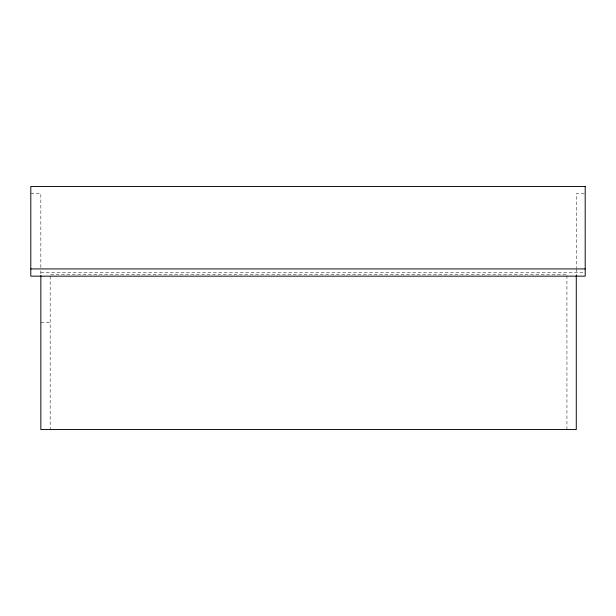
<?xml version="1.0" encoding="UTF-8"?>
<svg xmlns="http://www.w3.org/2000/svg" width="616" height="616" viewBox="0 0 616 616"><rect width="100%" height="100%" fill="white"/><g stroke="black" fill="none" stroke-linecap="round" stroke-linejoin="round"><path stroke-width="0.46" stroke-dasharray="3.08 2.31" d="M30.8 193.678L40.841 193.678L40.841 269.785M584.307 193.678L576.276 193.678L576.276 267.883M40.841 272.634L584.307 272.634M40.841 322.468L50.181 322.468M576.276 268.83L576.276 276.161M566.936 429.552L566.936 274.359L50.181 274.359L50.181 429.552M40.841 270.732L40.841 276.161"/><path stroke-width="0.92" d="M30.8 268.923L585.2 268.923M576.276 275.506L576.276 429.552L40.841 429.552L40.841 275.506M585.2 186.448L30.8 186.448L30.8 276.161L585.2 276.161L585.2 186.448"/></g></svg>
